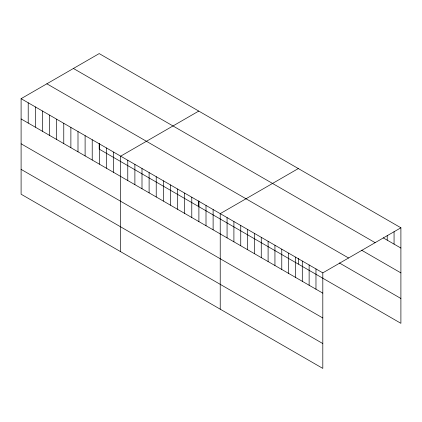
<?xml version="1.0" encoding="UTF-8"?>
<svg xmlns="http://www.w3.org/2000/svg" width="422" height="422" viewBox="0 0 422 422"><rect width="100%" height="100%" fill="white"/><g stroke="black" fill="none" stroke-linecap="round" stroke-linejoin="round"><path stroke-width="0.63" d="M21.1 98.679L322.809 272.87L322.809 368.406L21.1 194.215L21.1 98.679L99.191 53.594L400.9 227.785L400.9 323.321L99.191 149.13L99.191 143.396M198.757 111.081L120.666 156.166L120.666 251.697M298.317 168.563L220.226 213.648L220.226 309.178M322.809 272.87L400.9 227.785M383.234 237.86L400.9 248.062M73.423 68.475L375.132 242.666M361.575 250.193L400.9 272.897M46.868 83.804L348.577 257.995M339.351 262.948L400.9 298.486M21.1 118.957L322.809 293.148M21.1 143.791L322.809 317.982M21.1 169.38L322.809 343.566M394.064 231.689L394.064 244.111M387.222 235.587L387.222 240.165M315.972 268.925L315.972 289.197M309.131 264.974L309.131 285.251M302.294 261.028L302.294 281.3M298.317 258.364L298.317 264.093M295.453 257.077L295.453 277.354M288.616 253.131L288.616 273.403M281.775 249.18L281.775 269.458M274.938 245.235L274.938 265.507M268.102 241.284L268.102 261.561M261.26 237.338L261.26 257.61M254.424 233.387L254.424 253.664M247.582 229.441L247.582 249.713M240.746 225.49L240.746 245.768M233.904 221.545L233.904 241.817M227.068 217.594L227.068 237.871M213.115 209.539L213.115 229.816M206.005 205.435L206.005 225.707M198.894 201.331L198.894 221.603M198.757 200.877L198.757 206.611M191.783 197.222L191.783 217.499M184.667 193.118L184.667 213.39M177.556 189.014L177.556 209.286M170.446 184.905L170.446 205.182M163.335 180.801L163.335 201.072M156.224 176.691L156.224 196.968M149.108 172.587L149.108 192.865M141.998 168.483L141.998 188.755M134.887 164.374L134.887 184.651M127.776 160.27L127.776 180.542M113.555 152.057L113.555 172.334M106.439 147.953L106.439 168.225M99.328 143.844L99.328 164.121M92.218 139.74L92.218 160.017M85.107 135.636L85.107 155.908M77.996 131.527L77.996 151.804M70.88 127.423L70.88 147.695M63.769 123.319L63.769 143.591M56.659 119.21L56.659 139.487M49.548 115.106L49.548 135.378M42.437 111.002L42.437 131.274M35.321 106.893L35.321 127.17M28.211 102.789L28.211 123.06"/></g></svg>
